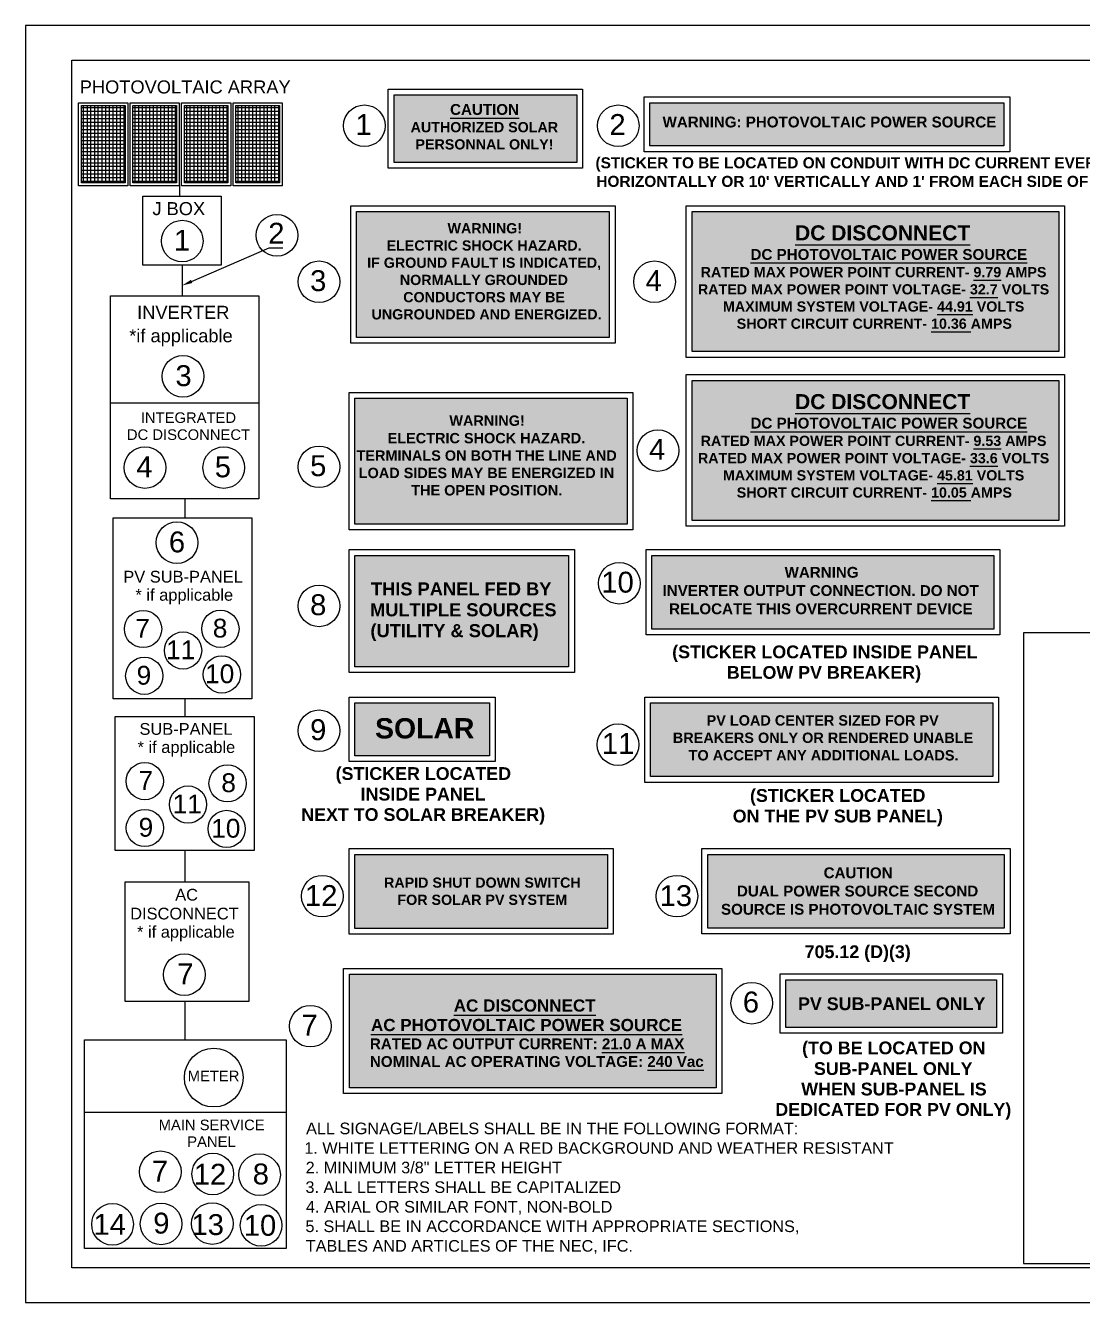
# Model space of a CAD drawing. Header units: millimetres. Extents: x -419 to 20046, y -14642 to 2638.
# Drawn here: x 3967 to 4877, y -10898 to -9798 of the extents above; entities that cross this region are included whole.
import ezdxf

# ---------------------------------------------------------------- set-up
doc = ezdxf.new("R2010")
doc.units = ezdxf.units.MM
for name, color, linetype in [('PDF7_0', 7, 'Continuous'), ('PDF7_PDF_0', 7, 'Continuous'), ('PDF7_PDF_Geometry', 7, 'Continuous'), ('PDF7_Text', 7, 'Continuous')]:
    doc.layers.add(name, color=color, linetype=linetype)
doc.styles.add('PDF Arial', font='arial.ttf')
doc.styles.add('PDF Arial Bold', font='arialbd.ttf')

msp = doc.modelspace()

# ---------------------------------------------------------------- linework, layer by layer
at = {"layer": 'PDF7_0', "lineweight": 25}
for points in [[(3967.164, -9797.676), (3967.164, -10897.585), (5667.024, -10897.585), (5667.024, -9797.676)], [(4279.491, -9852.349), (4446.87, -9852.349), (4446.87, -9920.555), (4279.491, -9920.555)], [(4284.486, -9857.344), (4441.875, -9857.344), (4441.875, -9915.559), (4284.486, -9915.559)], [(4499.727, -9859.161), (4814.778, -9859.161), (4814.778, -9906.387), (4499.727, -9906.387)], [(4504.813, -9864.156), (4809.692, -9864.156), (4809.692, -9901.392), (4504.813, -9901.392)], [(4247.25, -9952.977), (4474.752, -9952.977), (4474.752, -10071.405), (4247.25, -10071.405)], [(4536.145, -9952.977), (4861.913, -9952.977), (4861.913, -10083.484), (4536.145, -10083.484)], [(4252.245, -9957.972), (4469.757, -9957.972), (4469.757, -10066.41), (4252.245, -10066.41)], [(4541.14, -9957.972), (4856.918, -9957.972), (4856.918, -10078.489), (4541.14, -10078.489)], [(4536.145, -10098.378), (4861.913, -10098.378), (4861.913, -10228.885), (4536.145, -10228.885)], [(4541.14, -10103.373), (4856.918, -10103.373), (4856.918, -10223.89), (4541.14, -10223.89)], [(4245.706, -10113.727), (4490.191, -10113.727), (4490.191, -10232.155), (4245.706, -10232.155)], [(4250.701, -10118.722), (4485.196, -10118.722), (4485.196, -10227.159), (4250.701, -10227.159)], [(4245.706, -10249.047), (4439.786, -10249.047), (4439.786, -10355.033), (4245.706, -10355.033)], [(4501.453, -10249.047), (4806.059, -10249.047), (4806.059, -10322.519), (4501.453, -10322.519)], [(4250.701, -10254.042), (4434.791, -10254.042), (4434.791, -10350.038), (4250.701, -10350.038)], [(4506.538, -10254.042), (4801.064, -10254.042), (4801.064, -10317.524), (4506.538, -10317.524)], [(4245.706, -10376.103), (4371.581, -10376.103), (4371.581, -10431.593), (4245.706, -10431.593)], [(4250.701, -10381.098), (4366.586, -10381.098), (4366.586, -10426.598), (4250.701, -10426.598)], [(4500.363, -10376.103), (4804.97, -10376.103), (4804.97, -10449.575), (4500.363, -10449.575)], [(4505.358, -10381.098), (4799.975, -10381.098), (4799.975, -10444.58), (4505.358, -10444.58)], [(4245.706, -10506.61), (4473.208, -10506.61), (4473.208, -10580.355), (4245.706, -10580.355)], [(4250.701, -10511.605), (4468.213, -10511.605), (4468.213, -10575.36), (4250.701, -10575.36)], [(4549.587, -10506.61), (4814.96, -10506.61), (4814.96, -10580.082), (4549.587, -10580.082)], [(4554.582, -10511.605), (4809.965, -10511.605), (4809.965, -10575.087), (4554.582, -10575.087)], [(4240.984, -10609.78), (4566.751, -10609.78), (4566.751, -10717.673), (4240.984, -10717.673)], [(4245.979, -10614.775), (4561.756, -10614.775), (4561.756, -10712.678), (4245.979, -10712.678)], [(4616.884, -10614.593), (4808.33, -10614.593), (4808.33, -10665.724), (4616.884, -10665.724)], [(4621.879, -10619.588), (4803.335, -10619.588), (4803.335, -10660.729), (4621.879, -10660.729)]]:
    msp.add_lwpolyline(points, close=True, dxfattribs=at)
at = {"layer": 'PDF7_0', "color": 7, "lineweight": 25, "true_color": 0xfcfcfc}
for points in [[(4332.711, -9877.325), (4392.106, -9877.325)], [(4629.78, -9986.489), (4780.63, -9986.489)], [(4591.454, -10002.201), (4829.672, -10002.201)], [(4783.446, -10017.004), (4807.331, -10017.004)], [(4780.358, -10031.808), (4804.334, -10031.808)], [(4752.022, -10046.702), (4782.81, -10046.702)], [(4746.846, -10061.506), (4777.633, -10061.506), (4781.084, -10061.506)], [(4629.78, -10131.89), (4780.63, -10131.89)], [(4591.454, -10147.602), (4829.672, -10147.602)], [(4783.446, -10162.406), (4807.331, -10162.406)], [(4780.358, -10177.209), (4804.334, -10177.209)], [(4752.022, -10192.013), (4782.81, -10192.013)], [(4746.846, -10206.907), (4777.633, -10206.907), (4781.084, -10206.907)], [(4335.89, -10650.104), (4458.132, -10650.104)], [(4264.597, -10666.905), (4532.603, -10666.905)], [(4463.49, -10682.163), (4488.829, -10682.163), (4534.511, -10682.163)], [(4502.633, -10697.42), (4551.131, -10697.42)]]:
    msp.add_lwpolyline(points, dxfattribs=at)
at = {"layer": 'PDF7_0', "lineweight": 25}
msp.add_lwpolyline([(4110.204, -10018.094), (4176.865, -9989.214), (4188.854, -9989.214)], dxfattribs=at)
at = {"layer": 'PDF7_0', "color": 1, "transparency": 33554559}
for points in [[(4441.875, -9857.344), (4284.486, -9857.344), (4441.875, -9915.559)], [(4284.486, -9857.344), (4441.875, -9915.559), (4284.486, -9915.559)], [(4809.692, -9864.156), (4504.813, -9864.156), (4809.692, -9901.392)], [(4504.813, -9864.156), (4809.692, -9901.392), (4504.813, -9901.392)], [(4469.757, -9957.972), (4252.245, -9957.972), (4469.757, -10066.41)], [(4252.245, -9957.972), (4469.757, -10066.41), (4252.245, -10066.41)], [(4856.918, -9957.972), (4541.14, -9957.972), (4856.918, -10078.489)], [(4541.14, -9957.972), (4856.918, -10078.489), (4541.14, -10078.489)], [(4856.918, -10103.373), (4541.14, -10103.373), (4856.918, -10223.89)], [(4541.14, -10103.373), (4856.918, -10223.89), (4541.14, -10223.89)], [(4485.196, -10118.722), (4250.701, -10118.722), (4485.196, -10227.159)], [(4250.701, -10118.722), (4485.196, -10227.159), (4250.701, -10227.159)], [(4434.791, -10254.042), (4250.701, -10254.042), (4434.791, -10350.038)], [(4250.701, -10254.042), (4434.791, -10350.038), (4250.701, -10350.038)], [(4801.064, -10254.042), (4506.538, -10254.042), (4801.064, -10317.524)], [(4506.538, -10254.042), (4801.064, -10317.524), (4506.538, -10317.524)], [(4366.586, -10381.098), (4250.701, -10381.098), (4366.586, -10426.598)], [(4250.701, -10381.098), (4366.586, -10426.598), (4250.701, -10426.598)], [(4799.975, -10381.098), (4505.358, -10381.098), (4799.975, -10444.58)], [(4505.358, -10381.098), (4799.975, -10444.58), (4505.358, -10444.58)], [(4468.213, -10511.605), (4250.701, -10511.605), (4468.213, -10575.36)], [(4250.701, -10511.605), (4468.213, -10575.36), (4250.701, -10575.36)], [(4809.965, -10511.605), (4554.582, -10511.605), (4809.965, -10575.087)], [(4554.582, -10511.605), (4809.965, -10575.087), (4554.582, -10575.087)], [(4561.756, -10614.775), (4245.979, -10614.775), (4561.756, -10712.678)], [(4245.979, -10614.775), (4561.756, -10712.678), (4245.979, -10712.678)], [(4803.335, -10619.588), (4621.879, -10619.588), (4803.335, -10660.729)], [(4621.879, -10619.588), (4803.335, -10660.729), (4621.879, -10660.729)]]:
    msp.add_solid(points, dxfattribs=at)
at = {"layer": 'PDF7_0', "transparency": 33554559}
msp.add_solid([(4110.749, -10019.456), (4101.94, -10021.636), (4109.569, -10016.732)], dxfattribs=at)
at = {"layer": 'PDF7_PDF_0', "lineweight": 25}
for points in [[(4012.756, -9864.156), (4055.259, -9864.156), (4055.259, -9935.721), (4012.756, -9935.721)], [(4057.166, -9864.156), (4099.578, -9864.156), (4099.578, -9935.721), (4057.166, -9935.721)], [(4101.486, -9864.156), (4143.898, -9864.156), (4143.898, -9935.721), (4101.486, -9935.721)], [(4145.805, -9864.156), (4188.218, -9864.156), (4188.218, -9935.721), (4145.805, -9935.721)], [(4015.208, -9866.608), (4052.807, -9866.608), (4052.807, -9933.269), (4015.208, -9933.269)], [(4059.618, -9866.608), (4097.126, -9866.608), (4097.126, -9933.269), (4059.618, -9933.269)], [(4103.938, -9866.608), (4141.446, -9866.608), (4141.446, -9933.269), (4103.938, -9933.269)], [(4148.257, -9866.608), (4185.766, -9866.608), (4185.766, -9933.269), (4148.257, -9933.269)], [(4068.246, -9944.622), (4135.543, -9944.622), (4135.543, -10004.017), (4068.246, -10004.017)], [(4040.274, -10030.536), (4168.056, -10030.536), (4168.056, -10205.363), (4040.274, -10205.363)], [(4042.635, -10221.801), (4161.971, -10221.801), (4161.971, -10377.647), (4042.635, -10377.647)], [(4826.403, -10864.073), (5369.773, -10864.073), (5369.773, -10320.703), (4826.403, -10320.703)], [(4044.27, -10392.904), (4163.969, -10392.904), (4163.969, -10508.335), (4044.27, -10508.335)], [(4052.807, -10535.308), (4159.337, -10535.308), (4159.337, -10638.388), (4052.807, -10638.388)], [(4018.023, -10671.355), (4191.578, -10671.355), (4191.578, -10850.995), (4018.023, -10850.995)]]:
    msp.add_lwpolyline(points, close=True, dxfattribs=at)
for points in [[(4015.208, -9868.152), (4052.807, -9868.152)], [(4015.208, -9871.331), (4052.807, -9871.331)], [(4015.208, -9874.509), (4052.807, -9874.509)], [(4017.206, -9933.269), (4017.206, -9866.608)], [(4020.384, -9933.269), (4020.384, -9866.608)], [(4023.472, -9933.269), (4023.472, -9866.608)], [(4026.742, -9933.269), (4026.742, -9866.608)], [(4029.83, -9933.269), (4029.83, -9866.608)], [(4033.099, -9933.269), (4033.099, -9866.608)], [(4036.187, -9933.269), (4036.187, -9866.608)], [(4039.456, -9933.269), (4039.456, -9866.608)], [(4042.544, -9933.269), (4042.544, -9866.608)], [(4045.814, -9933.269), (4045.814, -9866.608)], [(4048.992, -9933.269), (4048.992, -9866.608)], [(4052.08, -9933.269), (4052.08, -9866.608)], [(4059.618, -9868.152), (4097.126, -9868.152)], [(4059.618, -9871.331), (4097.126, -9871.331)], [(4059.618, -9874.509), (4097.126, -9874.509)], [(4061.616, -9933.269), (4061.616, -9866.608)], [(4064.704, -9933.269), (4064.704, -9866.608)], [(4067.883, -9933.269), (4067.883, -9866.608)], [(4071.061, -9933.269), (4071.061, -9866.608)], [(4074.24, -9933.269), (4074.24, -9866.608)], [(4077.419, -9933.269), (4077.419, -9866.608)], [(4080.597, -9933.269), (4080.597, -9866.608)], [(4083.776, -9933.269), (4083.776, -9866.608)], [(4086.955, -9933.269), (4086.955, -9866.608)], [(4090.133, -9933.269), (4090.133, -9866.608)], [(4093.312, -9933.269), (4093.312, -9866.608)], [(4096.4, -9933.269), (4096.4, -9866.608)], [(4103.938, -9868.152), (4141.446, -9868.152)], [(4103.938, -9871.331), (4141.446, -9871.331)], [(4103.938, -9874.509), (4141.446, -9874.509)], [(4105.936, -9933.269), (4105.936, -9866.608)], [(4109.024, -9933.269), (4109.024, -9866.608)], [(4112.293, -9933.269), (4112.293, -9866.608)], [(4115.381, -9933.269), (4115.381, -9866.608)], [(4118.56, -9933.269), (4118.56, -9866.608)], [(4121.738, -9933.269), (4121.738, -9866.608)], [(4124.917, -9933.269), (4124.917, -9866.608)], [(4128.096, -9933.269), (4128.096, -9866.608)], [(4131.274, -9933.269), (4131.274, -9866.608)], [(4134.453, -9933.269), (4134.453, -9866.608)], [(4137.632, -9933.269), (4137.632, -9866.608)], [(4140.901, -9933.269), (4140.901, -9866.608)], [(4148.257, -9868.152), (4185.766, -9868.152)], [(4148.257, -9871.331), (4185.766, -9871.331)], [(4148.257, -9874.509), (4185.766, -9874.509)], [(4150.255, -9933.269), (4150.255, -9866.608)], [(4153.434, -9933.269), (4153.434, -9866.608)], [(4156.613, -9933.269), (4156.613, -9866.608)], [(4159.791, -9933.269), (4159.791, -9866.608)], [(4162.97, -9933.269), (4162.97, -9866.608)], [(4166.149, -9933.269), (4166.149, -9866.608)], [(4169.237, -9933.269), (4169.237, -9866.608)], [(4172.506, -9933.269), (4172.506, -9866.608)], [(4175.594, -9933.269), (4175.594, -9866.608)], [(4178.863, -9933.269), (4178.863, -9866.608)], [(4181.951, -9933.269), (4181.951, -9866.608)], [(4185.221, -9933.269), (4185.221, -9866.608)], [(4015.208, -9877.688), (4052.807, -9877.688)], [(4015.208, -9880.867), (4052.807, -9880.867)], [(4015.208, -9884.045), (4052.807, -9884.045)], [(4015.208, -9887.224), (4052.807, -9887.224)], [(4059.618, -9877.688), (4097.126, -9877.688)], [(4059.618, -9880.867), (4097.126, -9880.867)], [(4059.618, -9884.045), (4097.126, -9884.045)], [(4059.618, -9887.224), (4097.126, -9887.224)], [(4103.938, -9877.688), (4141.446, -9877.688)], [(4103.938, -9880.867), (4141.446, -9880.867)], [(4103.938, -9884.045), (4141.446, -9884.045)], [(4103.938, -9887.224), (4141.446, -9887.224)], [(4148.257, -9877.688), (4185.766, -9877.688)], [(4148.257, -9880.867), (4185.766, -9880.867)], [(4148.257, -9884.045), (4185.766, -9884.045)], [(4148.257, -9887.224), (4185.766, -9887.224)], [(4015.208, -9890.312), (4052.807, -9890.312)], [(4015.208, -9893.581), (4052.807, -9893.581)], [(4015.208, -9896.76), (4052.807, -9896.76)], [(4059.618, -9890.312), (4097.126, -9890.312)], [(4059.618, -9893.581), (4097.126, -9893.581)], [(4059.618, -9896.76), (4097.126, -9896.76)], [(4103.938, -9890.312), (4141.446, -9890.312)], [(4103.938, -9893.581), (4141.446, -9893.581)], [(4103.938, -9896.76), (4141.446, -9896.76)], [(4148.257, -9890.312), (4185.766, -9890.312)], [(4148.257, -9893.581), (4185.766, -9893.581)], [(4148.257, -9896.76), (4185.766, -9896.76)], [(4015.208, -9899.939), (4052.807, -9899.939)], [(4015.208, -9903.117), (4052.807, -9903.117)], [(4015.208, -9906.296), (4052.807, -9906.296)], [(4015.208, -9909.475), (4052.807, -9909.475)], [(4059.618, -9899.939), (4097.126, -9899.939)], [(4059.618, -9903.117), (4097.126, -9903.117)], [(4059.618, -9906.296), (4097.126, -9906.296)], [(4059.618, -9909.475), (4097.126, -9909.475)], [(4103.938, -9899.939), (4141.446, -9899.939)], [(4103.938, -9903.117), (4141.446, -9903.117)], [(4103.938, -9906.296), (4141.446, -9906.296)], [(4103.938, -9909.475), (4141.446, -9909.475)], [(4148.257, -9899.939), (4185.766, -9899.939)], [(4148.257, -9903.117), (4185.766, -9903.117)], [(4148.257, -9906.296), (4185.766, -9906.296)], [(4148.257, -9909.475), (4185.766, -9909.475)], [(4015.208, -9912.562), (4052.807, -9912.562)], [(4015.208, -9915.832), (4052.807, -9915.832)], [(4015.208, -9918.92), (4052.807, -9918.92)], [(4059.618, -9912.562), (4097.126, -9912.562)], [(4059.618, -9915.832), (4097.126, -9915.832)], [(4059.618, -9918.92), (4097.126, -9918.92)], [(4103.938, -9912.562), (4141.446, -9912.562)], [(4103.938, -9915.832), (4141.446, -9915.832)], [(4103.938, -9918.92), (4141.446, -9918.92)], [(4148.257, -9912.562), (4185.766, -9912.562)], [(4148.257, -9915.832), (4185.766, -9915.832)], [(4148.257, -9918.92), (4185.766, -9918.92)], [(4015.208, -9922.189), (4052.807, -9922.189)], [(4015.208, -9925.277), (4052.807, -9925.277)], [(4015.208, -9928.547), (4052.807, -9928.547)], [(4015.208, -9931.634), (4052.807, -9931.634)], [(4059.618, -9922.189), (4097.126, -9922.189)], [(4059.618, -9925.277), (4097.126, -9925.277)], [(4059.618, -9928.547), (4097.126, -9928.547)], [(4059.618, -9931.634), (4097.126, -9931.634)], [(4103.938, -9922.189), (4141.446, -9922.189)], [(4103.938, -9925.277), (4141.446, -9925.277)], [(4103.938, -9928.547), (4141.446, -9928.547)], [(4103.938, -9931.634), (4141.446, -9931.634)], [(4148.257, -9922.189), (4185.766, -9922.189)], [(4148.257, -9925.277), (4185.766, -9925.277)], [(4148.257, -9928.547), (4185.766, -9928.547)], [(4148.257, -9931.634), (4185.766, -9931.634)], [(4099.76, -9935.721), (4099.76, -9944.622)], [(4101.94, -10004.017), (4101.94, -10030.536)], [(4040.274, -10122.718), (4168.056, -10122.718)], [(4104.21, -10205.363), (4104.21, -10221.801)], [(4104.21, -10377.647), (4104.21, -10392.904)], [(4104.21, -10508.335), (4104.21, -10535.308)], [(4104.21, -10638.388), (4104.21, -10671.355)], [(4018.023, -10733.566), (4191.578, -10733.566)]]:
    msp.add_lwpolyline(points, dxfattribs=at)
for centre, radius in [((4258.92, -9884), 17.937), ((4477.522, -9884), 17.937), ((4183.631, -9978.361), 17.937), ((4102.076, -9983.356), 17.937), ((4219.868, -10018.412), 17.937), ((4508.763, -10018.412), 17.937), ((4102.712, -10099.786), 17.937), ((4511.761, -10163.813), 17.937), ((4070.017, -10178.435), 17.937), ((4137.859, -10178.435), 17.937), ((4219.868, -10177.799), 17.937), ((4097.535, -10243.098), 17.937), ((4478.43, -10278.064), 17.937), ((4219.868, -10297.59), 17.937), ((4068.382, -10317.479), 16.03), ((4134.952, -10317.297), 16.03), ((4102.803, -10336.006), 16.03), ((4069.381, -10357.803), 16.03), ((4136.224, -10356.622), 16.03), ((4219.868, -10405.119), 17.937), ((4477.34, -10417.107), 17.937), ((4069.835, -10448.531), 16.03), ((4141.128, -10450.438), 16.03), ((4107.071, -10468.693), 16.03), ((4069.926, -10488.854), 16.03), ((4140.311, -10489.672), 16.03), ((4222.684, -10547.614), 17.937), ((4528.017, -10547.614), 17.937), ((4103.892, -10615.184), 17.937), ((4592.499, -10639.796), 17.937), ((4212.421, -10659.594), 17.937), ((4129.231, -10703.914), 25.293), ((4083.276, -10785.015), 17.937), ((4128.414, -10786.922), 17.937), ((4168.646, -10787.558), 17.937), ((4083.912, -10829.88), 17.937), ((4127.959, -10829.607), 17.937), ((4042.045, -10830.243), 17.937), ((4170.009, -10831.151), 17.937)]:
    msp.add_circle(centre, radius, dxfattribs=at)
at = {"layer": 'PDF7_PDF_Geometry', "lineweight": 25}
msp.add_lwpolyline([(5627.063, -9827.647), (5627.063, -10867.615), (4007.125, -10867.615), (4007.125, -9827.647), (5627.063, -9827.647), (5627.063, -10867.615), (5373.587, -10867.615), (5373.587, -10834.829), (5627.063, -10834.829), (5373.587, -10834.829), (5373.587, -10801.862), (5627.063, -10801.862)], dxfattribs=at)

# ---------------------------------------------------------------- texts
at = {"layer": 'PDF7_Text', "attachment_point": 7}
for s, insert, char_height, style in [('PHOTOVOLTAIC ARRAY', (4013.845, -9856.356), 11.24856, 'PDF Arial'), ('1', (4251.246, -9891.947), 17.999, 'PDF Arial'), ('2', (4469.938, -9891.947), 17.999, 'PDF Arial'), ("(STICKER TO BE LOCATED ON CONDUIT WITH DC CURRENT EVERY 4'", (4457.95, -9923.529), 9.49966, 'PDF Arial Bold'), ("HORIZONTALLY OR 10' VERTICALLY AND 1' FROM EACH SIDE OF A BEND)", (4458.677, -9939.513), 9.49966, 'PDF Arial Bold'), ('J BOX', (4076.42, -9961.161), 11.2486, 'PDF Arial'), ('1', (4094.947, -9991.666), 17.999, 'PDF Arial'), ('2', (4176.139, -9985.581), 17.999, 'PDF Arial'), ('3', (4212.194, -10026.678), 17.999, 'PDF Arial'), ('4', (4501.089, -10026.359), 17.999, 'PDF Arial'), ('INVERTER', (4063.251, -10050.335), 11.2486, 'PDF Arial'), ('*if applicable', (4056.439, -10073.892), 11.24856, 'PDF Arial'), ('3', (4096.218, -10108.506), 17.999, 'PDF Arial'), ('INTEGRATED', (4066.43, -10140.129), 9.1113, 'PDF Arial'), ('DC DISCONNECT', (4054.441, -10154.75), 9.11129, 'PDF Arial'), ('4', (4504.086, -10171.76), 17.999, 'PDF Arial'), ('4', (4062.524, -10186.745), 17.999, 'PDF Arial'), ('5', (4130.094, -10187.052), 17.999, 'PDF Arial'), ('5', (4212.194, -10186.053), 17.999, 'PDF Arial'), ('6', (4090.587, -10251.715), 17.999, 'PDF Arial'), ('PV SUB-PANEL', (4051.354, -10277.646), 10.1237, 'PDF Arial'), ('10', (4462.945, -10286.408), 17.9994, 'PDF Arial'), ('* if applicable', (4061.798, -10296.177), 10.1237, 'PDF Arial'), ('8', (4212.194, -10305.843), 17.999, 'PDF Arial'), ('7', (4061.616, -10324.972), 16.198, 'PDF Arial'), ('8', (4128.368, -10325.066), 16.198, 'PDF Arial'), ('11', (4088.226, -10343.499), 16.1984, 'PDF Arial'), ('(STICKER LOCATED INSIDE PANEL', (4523.976, -10346.006), 10.99951, 'PDF Arial Bold'), ('9', (4062.797, -10365.662), 16.198, 'PDF Arial'), ('10', (4121.738, -10364.391), 16.1984, 'PDF Arial'), ('BELOW PV BREAKER)', (4571.02, -10363.716), 10.99951, 'PDF Arial Bold'), ('SUB-PANEL', (4065.249, -10408.788), 10.1237, 'PDF Arial'), ('9', (4212.194, -10413.464), 17.999, 'PDF Arial'), ('* if applicable', (4063.614, -10427.32), 10.1237, 'PDF Arial'), ('11', (4463.399, -10425.054), 17.9994, 'PDF Arial'), ('(STICKER LOCATED', (4234.172, -10450.811), 10.99951, 'PDF Arial Bold'), ('7', (4064.432, -10456.023), 16.198, 'PDF Arial'), ('8', (4135.724, -10458.207), 16.198, 'PDF Arial'), ('11', (4093.766, -10476.276), 16.1984, 'PDF Arial'), ('INSIDE PANEL', (4255.696, -10465.391), 10.99951, 'PDF Arial Bold'), ('(STICKER LOCATED', (4591, -10469.701), 10.99951, 'PDF Arial Bold'), ('9', (4064.522, -10496.623), 16.198, 'PDF Arial'), ('10', (4127.006, -10497.441), 16.1984, 'PDF Arial'), ('NEXT TO SOLAR BREAKER)', (4204.565, -10486.14), 10.99951, 'PDF Arial Bold'), ('ON THE PV SUB PANEL)', (4576.106, -10487.411), 10.99951, 'PDF Arial Bold'), ('AC', (4096.037, -10551.556), 10.1237, 'PDF Arial'), ('12', (4207.744, -10556.106), 17.9994, 'PDF Arial'), ('13', (4513.168, -10556.425), 17.9994, 'PDF Arial'), ('DISCONNECT', (4057.257, -10567.813), 10.1237, 'PDF Arial'), ('* if applicable', (4063.16, -10586.435), 10.1237, 'PDF Arial'), ('705.12 (D)(3)', (4638.044, -10604.295), 10.99951, 'PDF Arial Bold'), ('7', (4097.853, -10623.584), 17.999, 'PDF Arial'), ('6', (4584.824, -10648.049), 17.999, 'PDF Arial'), ('7', (4204.747, -10667.632), 17.999, 'PDF Arial'), ('(TO BE LOCATED ON', (4635.865, -10687.122), 10.99951, 'PDF Arial Bold'), ('SUB-PANEL ONLY', (4646.036, -10701.793), 10.99951, 'PDF Arial Bold'), ('METER', (4106.753, -10707.047), 9.1113, 'PDF Arial'), ('WHEN SUB-PANEL IS', (4635.138, -10719.412), 10.99951, 'PDF Arial Bold'), ('DEDICATED FOR PV ONLY)', (4612.797, -10740.16), 10.99951, 'PDF Arial Bold'), ('MAIN SERVICE', (4081.778, -10749.342), 9.11129, 'PDF Arial'), ('ALL SIGNAGE/LABELS SHALL BE IN THE FOLLOWING FORMAT:', (4208.743, -10752.809), 9.99966, 'PDF Arial'), ('PANEL', (4106.39, -10763.627), 9.1113, 'PDF Arial'), ('1. WHITE LETTERING ON A RED BACKGROUND AND WEATHER RESISTANT', (4207.199, -10769.701), 9.99966, 'PDF Arial'), ('7', (4075.966, -10793.416), 17.999, 'PDF Arial'), ('12', (4112.021, -10796.14), 17.9994, 'PDF Arial'), ('8', (4162.789, -10796.175), 17.999, 'PDF Arial'), ('2. MINIMUM 3/8" LETTER HEIGHT', (4208.38, -10786.509), 9.99966, 'PDF Arial'), ('3. ALL LETTERS SHALL BE CAPITALIZED', (4208.198, -10803.402), 9.99966, 'PDF Arial'), ('4. ARIAL OR SIMILAR FONT, NON-BOLD', (4208.561, -10822.004), 9.99966, 'PDF Arial'), ('14', (4025.652, -10839.28), 17.9994, 'PDF Arial'), ('9', (4077.146, -10838.497), 17.999, 'PDF Arial'), ('13', (4110.023, -10839.78), 17.9994, 'PDF Arial'), ('10', (4155.069, -10840.404), 17.9994, 'PDF Arial'), ('5. SHALL BE IN ACCORDANCE WITH APPROPRIATE SECTIONS,', (4208.198, -10838.806), 9.99966, 'PDF Arial'), ('TABLES AND ARTICLES OF THE NEC, IFC.', (4208.47, -10855.698), 9.99966, 'PDF Arial')]:
    msp.add_mtext(s, dxfattribs=dict(at, insert=insert, char_height=char_height, style=style))
at = {"layer": 'PDF7_Text', "color": 7, "true_color": 0xfcfcfc, "attachment_point": 7, "style": 'PDF Arial Bold'}
for s, insert, char_height in [('CAUTION', (4332.711, -9874.759), 9.3288), ('WARNING: PHOTOVOLTAIC POWER SOURCE', (4515.711, -9885.573), 9.32875), ('AUTHORIZED SOLAR', (4298.745, -9889.741), 8.79964), ('PERSONNAL ONLY!', (4302.922, -9904.545), 8.79964), ('DC DISCONNECT', (4629.78, -9982.905), 12.95742), ('DC PHOTOVOLTAIC POWER SOURCE', (4591.454, -9999.642), 9.32875), ('RATED MAX POWER POINT CURRENT- 9.79 AMPS', (4548.497, -10014.617), 8.79964), ('RATED MAX POWER POINT VOLTAGE- 32.7 VOLTS', (4546.136, -10029.421), 8.79964), ('MAXIMUM SYSTEM VOLTAGE- 44.91 VOLTS', (4567.66, -10044.224), 8.79964), ('SHORT CIRCUIT CURRENT- 10.36 AMPS', (4579.557, -10059.028), 8.79964), ('DC DISCONNECT', (4629.78, -10128.306), 12.95742), ('WARNING!', (4332.075, -10142.577), 8.9131), ('DC PHOTOVOLTAIC POWER SOURCE', (4591.454, -10144.952), 9.32875), ('ELECTRIC SHOCK HAZARD.', (4278.946, -10157.659), 8.91314), ('RATED MAX POWER POINT CURRENT- 9.53 AMPS', (4548.497, -10159.928), 8.79964), ('TERMINALS ON BOTH THE LINE AND', (4252.154, -10172.645), 8.91314), ('RATED MAX POWER POINT VOLTAGE- 33.6 VOLTS', (4546.136, -10174.822), 8.79964), ('LOAD SIDES MAY BE ENERGIZED IN', (4254.062, -10187.63), 8.91314), ('MAXIMUM SYSTEM VOLTAGE- 45.81 VOLTS', (4567.66, -10189.626), 8.79964), ('THE OPEN POSITION.', (4299.289, -10202.615), 8.91314), ('SHORT CIRCUIT CURRENT- 10.05 AMPS', (4579.557, -10204.429), 8.79964), ('WARNING', (4620.789, -10273.455), 9.3288), ('THIS PANEL FED BY', (4264.597, -10288.753), 11.24928), ('INVERTER OUTPUT CONNECTION. DO NOT', (4515.711, -10289.166), 9.32875), ('MULTIPLE SOURCES', (4263.779, -10306.735), 11.24928), ('RELOCATE THIS OVERCURRENT DEVICE', (4521.342, -10304.884), 9.32875), ('(UTILITY & SOLAR)', (4264.143, -10327.916), 11.24928), ('SOLAR', (4268.139, -10412.014), 17.4995), ('PV LOAD CENTER SIZED FOR PV', (4553.583, -10400.782), 8.91314), ('BREAKERS ONLY OR RENDERED UNABLE', (4524.521, -10415.767), 8.91314), ('TO ACCEPT ANY ADDITIONAL LOADS.', (4538.143, -10430.843), 8.91314), ('CAUTION', (4654.392, -10532.289), 9.3288), ('DUAL POWER SOURCE SECOND', (4579.739, -10548.007), 9.32875), ('SOURCE IS PHOTOVOLTAIC SYSTEM', (4566.025, -10563.719), 9.32875), ('PV SUB-PANEL ONLY', (4632.323, -10645.939), 10.99951), ('AC DISCONNECT', (4335.89, -10647.202), 10.4951), ('AC PHOTOVOLTAIC POWER SOURCE', (4264.597, -10664.003), 10.4951), ('RATED AC OUTPUT CURRENT: 21.0 A MAX', (4263.688, -10679.597), 9.32875), ('NOMINAL AC OPERATING VOLTAGE: 240 Vac', (4263.688, -10694.855), 9.32875)]:
    msp.add_mtext(s, dxfattribs=dict(at, insert=insert, char_height=char_height))
at = {"layer": 'PDF7_Text', "color": 7, "true_color": 0xffffff, "attachment_point": 7, "style": 'PDF Arial Bold'}
for s, insert, char_height in [('WARNING!', (4330.531, -9976.831), 8.7996), ('ELECTRIC SHOCK HAZARD.', (4278.038, -9991.64), 8.79964), ('IF GROUND FAULT IS INDICATED,', (4261.327, -10008.341), 8.79964), ('NORMALLY GROUNDED', (4289.481, -10021.332), 8.79964), ('CONDUCTORS MAY BE', (4292.387, -10036.142), 8.79964), ('UNGROUNDED AND ENERGIZED.', (4265.108, -10050.939), 8.79964), ('RAPID SHUT DOWN SWITCH', (4275.858, -10540.459), 8.79964), ('FOR SOLAR PV SYSTEM', (4287.392, -10555.263), 8.79964)]:
    msp.add_mtext(s, dxfattribs=dict(at, insert=insert, char_height=char_height))

doc.saveas('drawing.dxf')
